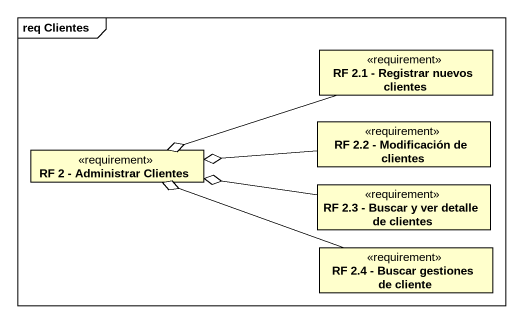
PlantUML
@startuml
mainframe req Clientes
hide circle
hide empty members
class "RF 2.1 - Registrar nuevos clientes" as RF_2_1_Registrar_nuevos <<requirement>>
class "RF 2.2 - Modificación de clientes" as RF_2_2_Modificación_de <<requirement>>
class "RF 2 - Administrar Clientes" as RF_2_Administrar_Clientes <<requirement>>
class "RF 2.3 - Buscar y ver detalle de clientes" as RF_2_3_Buscar_y_ver_detalle <<requirement>>
class "RF 2.4 - Buscar gestiones de cliente" as RF_2_4_Buscar_gestiones_de <<requirement>>
RF_2_1_Registrar_nuevos -left-o RF_2_Administrar_Clientes
RF_2_2_Modificación_de -left-o RF_2_Administrar_Clientes
RF_2_3_Buscar_y_ver_detalle -left-o RF_2_Administrar_Clientes
RF_2_4_Buscar_gestiones_de -left-o RF_2_Administrar_Clientes
@enduml
